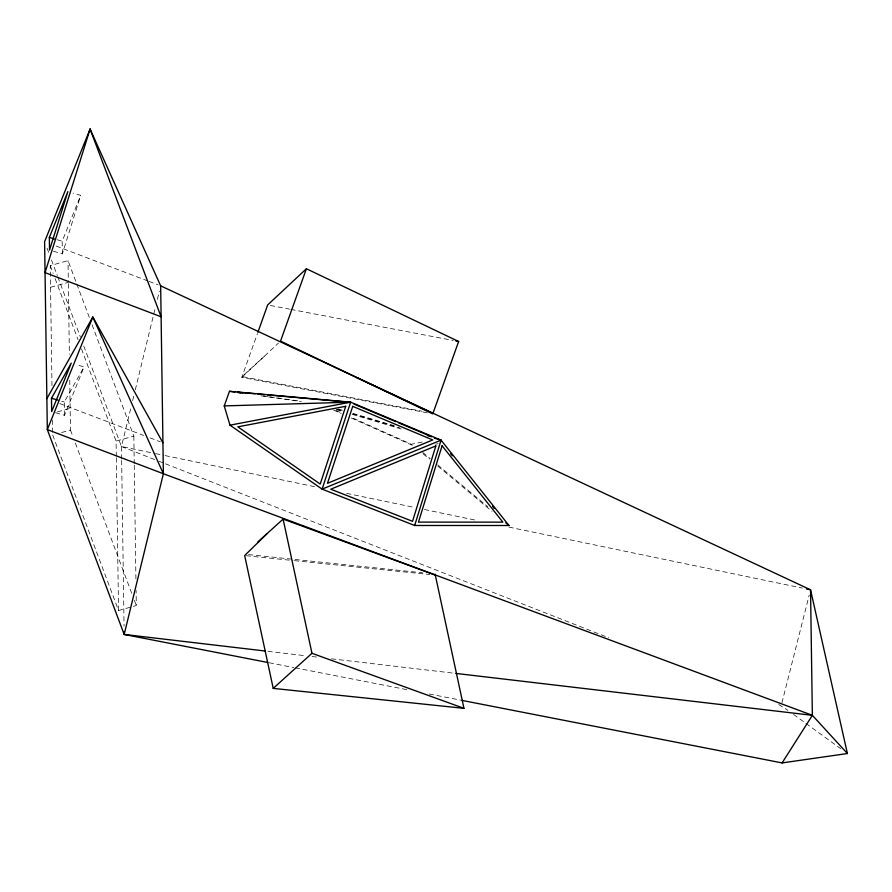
<?xml version="1.0" encoding="UTF-8"?>
<svg xmlns="http://www.w3.org/2000/svg" width="892" height="892" viewBox="0 0 892 892"><rect width="100%" height="100%" fill="white"/><g stroke="black" fill="none" stroke-linecap="round" stroke-linejoin="round"><path stroke-width="0.67" stroke-dasharray="4.46 3.34" d="M121.635 459.057L121.457 446.524L131.012 407.365M132.652 400.608L133.978 395.212M135.294 389.815L155.386 307.439M157.371 299.333L159.345 291.227M781.938 702.796L809.178 595.176M53.375 251.198L62.351 253.841L80.704 195.359L73.01 193.096M427.313 412.829L241.799 377.327L257.431 333.597M62.351 253.841L62.172 241.23L80.704 195.359M55.527 412.684L64.503 415.326L84.06 366.913L76.366 364.65M64.503 415.326L64.313 402.013L84.06 366.913M241.799 377.327L278.527 343.007M264.445 356.164L242.078 376.58L422.061 411.234M51.981 385.623L50.242 265.604L68.015 260.631L76.299 282.731M50.554 287.302L68.327 282.34L68.015 260.631M57.456 411.892L70.156 408.346M61.581 432.531L70.468 430.044L69.732 379.267M116.294 456.37L116.083 441.094L133.845 436.121L91.909 324.331M52.695 435.017L118.536 610.507L136.309 605.534L136.086 590.259M422.228 442.031L411.413 444.261L350.991 417.233M435.552 444.205L438.15 443.67M246.047 555.705L293.022 560.522M294.393 560.667L429.777 574.537M248.511 554.601L422.652 572.809M267.89 651.327L305.209 655.72M312.111 656.523L317.641 657.181M331.456 658.798L454.452 673.259M263.207 395.892L268.648 396.672M270.008 396.873L301.34 401.355M260.865 395.792L300.414 401.456M270.387 305.477L289.487 309.134M290.859 309.39L453.181 340.454M269.161 662.756L293.78 667.562M295.152 667.829L407.31 689.728M429.197 693.998L460.651 700.142M83.759 346.051L121.457 446.524L154.205 453.337M155.565 453.615L163.749 455.321M165.12 455.6L315.222 486.809M346.598 493.343L414.825 507.526M424.38 509.51L477.599 520.571M508.975 527.105L802.354 588.096M57.032 239.714L62.172 241.23M61.749 401.255L64.313 402.013M338.313 409.038L342.305 410.231M352.931 413.397L394.13 425.651M336.897 409.149L342.238 410.744M352.92 413.921L399.649 427.825M336.217 409.629L342.851 411.602M352.15 414.367L403.898 429.777M56.207 246.08L147.771 280.924M149.053 281.415L158.085 284.849M59.775 403.541L143.59 435.43M150.046 437.883L160.359 441.808M121.457 446.524L157.75 460.774M159.044 461.275L164.228 463.316M165.522 463.829L608.857 637.825M778.66 704.468L787.982 710.378M335.883 410.476L340.911 412.728M333.563 410.064L341.179 413.464M351.325 418.013L413.498 445.822M793.59 714.447L804.796 722.587M805.922 723.401L840.677 748.644M422.741 452.4L430.212 458.633M437.682 464.877L487.868 506.767M423.053 453.794L429.42 459.101M437.905 466.193L492.005 511.35M76.79 284.035L89.468 317.831M47.053 248.188L49.004 253.406M51.457 259.94L57.322 275.595M57.813 276.899L80.336 336.92M50.242 265.604L53.174 273.398M55.114 278.605L78.039 339.696M81.451 348.794L116.083 441.094M70.468 430.044L72.91 436.545M75.341 443.045L131.916 593.838M134.357 600.338L136.309 605.534M133.845 436.121L134.246 463.896M134.268 465.29L135.941 580.536M121.658 460.45L124.055 626.084M116.317 457.752L118.536 610.507M68.349 283.723L69.375 354.347M52.483 420.099L52.661 432.308"/><path stroke-width="1.34" d="M265.125 651.004L124.178 634.446L163.381 473.741L160.66 285.83L90.081 129.084L44.6 241.665L47.321 429.587L124.178 634.446L267.801 662.488M414.657 525.488L441.049 440.146L350.634 402.169L229.489 391.287L224.238 405.916L229.98 425.161L322.101 489.139L414.657 525.488L508.975 525.511L441.049 440.146L434.371 438.162M257.888 332.303L267.667 304.952L306.402 268.748L458.633 341.502L432.776 413.877L280.534 341.123L306.402 268.748M49.339 237.45L67.87 191.579L49.528 250.061L49.339 237.45L54.468 238.967M46.875 398.635L92.813 317.006L162.935 442.789M51.491 398.245L71.237 363.144L51.68 411.558L51.491 398.245L57.902 400.129M462.023 700.41L782.094 762.916L812.356 715.317L810.538 589.802L160.66 285.83M267.02 533.661L244.664 555.56L273.22 688.39L463.952 708.326L435.095 574.113M257.755 542.046L283.11 519.088L435.307 575.106M273.22 688.39L311.966 653.301L283.11 519.088M441.049 440.146L322.101 489.139L350.634 402.169L224.238 405.916M229.98 425.161L350.634 402.169L346.575 402.47M782.094 762.916L847.4 753.528L810.538 589.802L806.446 588.954M255.157 393.785L237.328 392.19L242.78 392.971M257.899 394.03L264.757 394.643M267.5 394.9L344.279 401.79M455.834 673.415L812.356 715.317L847.4 753.528M229.489 391.287L234.953 392.067M237.673 392.469L240.405 392.859M455.901 340.978L458.633 341.502M427.357 435.541L431.349 436.723M311.966 653.301L463.952 708.326M163.381 473.741L92.813 317.006L47.321 429.587L163.381 473.741L812.356 715.317M353.957 404.054L395.858 421.66M398.401 422.719L431.405 436.589M356.655 377.506L432.966 413.342M505.786 522.857L508.975 525.511M450.605 453.615L452.311 455.767M492.551 506.333L494.257 508.485M124.133 631.659L124.178 634.446M435.842 445.933L412.539 521.318L330.765 489.217L435.842 445.933M442.086 445.755L418.471 522.11L502.865 522.143L442.086 445.755M90.081 129.084L45.046 272.618L161.106 316.783L90.081 129.084M345.717 406.284L320.206 484.055L237.83 426.844L345.717 406.284M352.73 406.351L327.476 483.308L432.72 439.957L352.73 406.351"/></g></svg>
